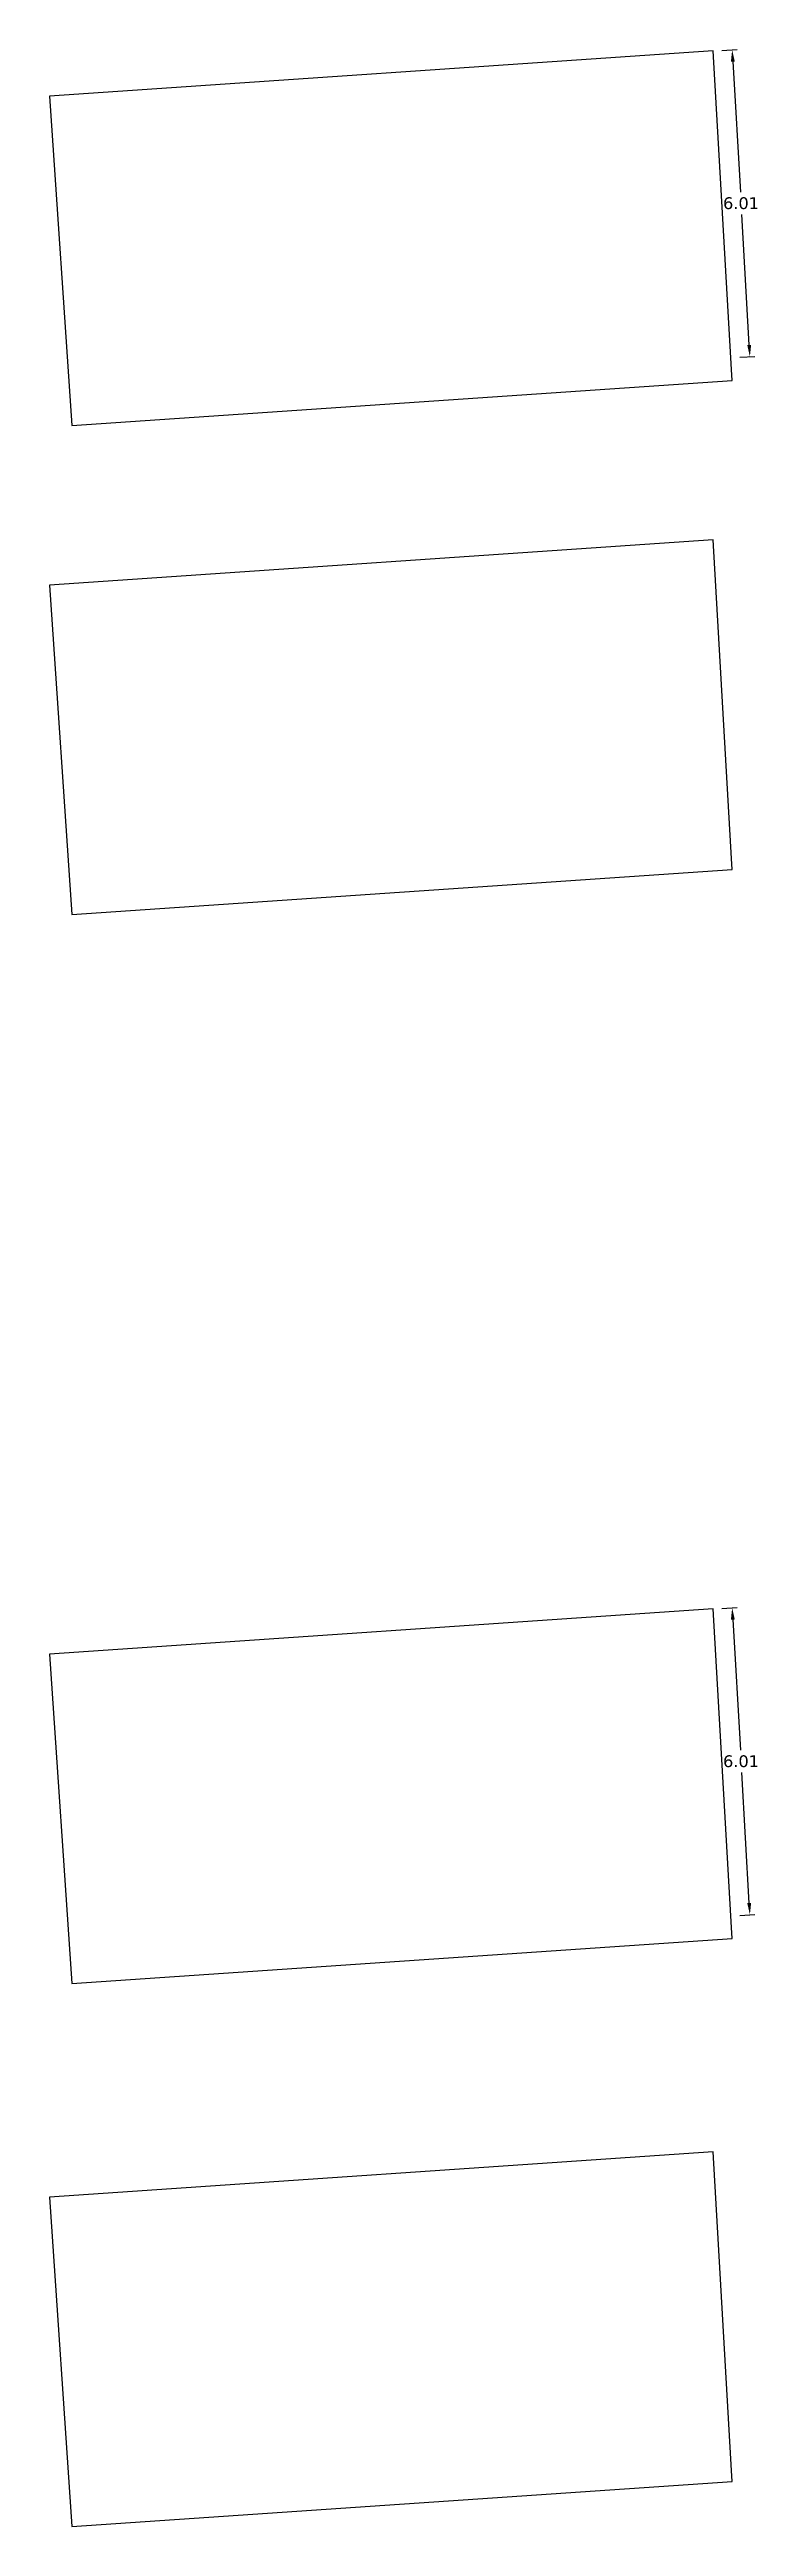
# Model space of a CAD drawing. Header units: metres. Extents: x 1610 to 5629, y 732 to 3974.
# Drawn here: x 5614.76 to 5628.61, y 3925.99 to 3974.38 of the extents above.
import ezdxf

# ---------------------------------------------------------------- set-up
doc = ezdxf.new("R2010")
doc.units = ezdxf.units.M
doc.header["$MEASUREMENT"] = 0
doc.header["$PDMODE"] = 2
doc.header["$PDSIZE"] = 50
doc.layers.get('Defpoints').update_dxf_attribs({"lineweight": 0})
for name, color, linetype in [('BLK_1_INTERNAL_VEHICULAR_ACCESS', 161, 'Continuous'), ('BLK_2_INTERNAL_VEHICULAR_ACCESS', 161, 'Continuous'), ('INTERNAL_VEHICULAR_ACCESS_DIST', 161, 'Continuous')]:
    doc.layers.add(name, color=color, linetype=linetype)
doc.layers.add('INTERNAL_VEHICULAR_ACCESS', color=161, linetype='Continuous', lineweight=0)
doc.styles.get("Standard").update_dxf_attribs({"font": 'verdana.ttf', "height": 0.23})
doc.dimstyles.new('Priya', dxfattribs={"dimtxt": 0.23, "dimasz": 0.23, "dimexe": 0.1, "dimexo": 0.15, "dimgap": 0.1, "dimtad": 1, "dimtih": 1, "dimtoh": 1, "dimzin": 1, "dimdsep": 46, "dimtxsty": 'Standard', "dimcen": 0.09, "dimclrd": 1, "dimclre": 252, "dimclrt": 4, "dimadec": 0, "dimazin": 1, "dimtfac": 1, "dimtofl": 0, "dimtmove": 2, "dimatfit": 3, "dimfxl": 0, "dimtolj": 1, "dimtzin": 0, "dimarcsym": 0})

# ---------------------------------------------------------------- blocks, each defined once
blk = doc.blocks.new('*D147')
at = {"layer": 'Defpoints', "color": 0, "ltscale": 2}
for p in [(5627.741, 3974.356), (5628.113, 3974.378), (5628.088, 3968.36)]:
    blk.add_point(p, dxfattribs=at)
at = {"layer": 'INTERNAL_VEHICULAR_ACCESS', "color": 252, "lineweight": -2, "ltscale": 2}
for p, q in [((5627.913, 3974.366), (5628.213, 3974.383)), ((5628.26, 3968.37), (5628.559, 3968.387))]:
    blk.add_line(p, q, dxfattribs=at)
at = {"layer": 'INTERNAL_VEHICULAR_ACCESS', "color": 171, "lineweight": -2, "ltscale": 2}
for p, q in [((5628.126, 3974.148), (5628.273, 3971.599)), ((5628.446, 3968.611), (5628.299, 3971.16))]:
    blk.add_line(p, q, dxfattribs=at)
at = {"layer": 'INTERNAL_VEHICULAR_ACCESS', "color": 171, "ltscale": 2}
for points in [[(5628.164, 3974.15), (5628.088, 3974.146), (5628.113, 3974.378)], [(5628.484, 3968.613), (5628.408, 3968.609), (5628.459, 3968.382)]]:
    blk.add_solid(points, dxfattribs=at)
at = {"layer": 'INTERNAL_VEHICULAR_ACCESS', "color": 161, "lineweight": 25, "ltscale": 2, "insert": (5628.286, 3971.38), "char_height": 0.23, "attachment_point": 5}
blk.add_mtext('\\A1;6.01', dxfattribs=at)
blk = doc.blocks.new('*D148')
at = {"layer": 'Defpoints', "color": 0, "ltscale": 2}
for p in [(5627.741, 3943.916), (5628.088, 3937.919), (5628.459, 3937.941)]:
    blk.add_point(p, dxfattribs=at)
at = {"layer": 'INTERNAL_VEHICULAR_ACCESS', "color": 252, "lineweight": -2, "ltscale": 2}
for p, q in [((5627.913, 3943.926), (5628.213, 3943.943)), ((5628.26, 3937.929), (5628.559, 3937.947))]:
    blk.add_line(p, q, dxfattribs=at)
at = {"layer": 'INTERNAL_VEHICULAR_ACCESS', "color": 171, "lineweight": -2, "ltscale": 2}
for p, q in [((5628.126, 3943.707), (5628.273, 3941.159)), ((5628.446, 3938.17), (5628.299, 3940.719))]:
    blk.add_line(p, q, dxfattribs=at)
at = {"layer": 'INTERNAL_VEHICULAR_ACCESS', "color": 171, "ltscale": 2}
for points in [[(5628.164, 3943.71), (5628.088, 3943.705), (5628.113, 3943.937)], [(5628.484, 3938.173), (5628.408, 3938.168), (5628.459, 3937.941)]]:
    blk.add_solid(points, dxfattribs=at)
at = {"layer": 'INTERNAL_VEHICULAR_ACCESS', "color": 161, "lineweight": 25, "ltscale": 2, "insert": (5628.286, 3940.939), "char_height": 0.23, "attachment_point": 5}
blk.add_mtext('\\A1;6.01', dxfattribs=at)

msp = doc.modelspace()

# ---------------------------------------------------------------- linework, layer by layer
at = {"layer": 'BLK_1_INTERNAL_VEHICULAR_ACCESS', "color": 161, "lineweight": 25, "ltscale": 2}
msp.add_lwpolyline([(5627.741, 3933.306), (5614.764, 3932.424), (5615.201, 3925.989), (5628.114, 3926.866), (5628.101, 3927.08), (5628.088, 3927.31)], close=True, dxfattribs=at)
at = {"layer": 'BLK_2_INTERNAL_VEHICULAR_ACCESS', "color": 161, "lineweight": 25, "ltscale": 2}
msp.add_lwpolyline([(5627.741, 3964.802), (5614.764, 3963.921), (5615.201, 3957.485), (5628.114, 3958.362), (5628.101, 3958.576), (5628.088, 3958.806)], close=True, dxfattribs=at)
at = {"layer": 'INTERNAL_VEHICULAR_ACCESS', "color": 161, "lineweight": 25, "ltscale": 2}
msp.add_lwpolyline([(5627.741, 3943.916), (5614.764, 3943.034), (5615.201, 3936.599), (5628.114, 3937.476), (5628.101, 3937.69), (5628.088, 3937.919)], close=True, dxfattribs=at)
at = {"layer": 'INTERNAL_VEHICULAR_ACCESS_DIST', "color": 161, "lineweight": 25, "ltscale": 2}
msp.add_lwpolyline([(5627.741, 3974.356), (5614.764, 3973.475), (5615.201, 3967.04), (5628.114, 3967.917), (5628.101, 3968.13), (5628.088, 3968.36)], close=True, dxfattribs=at)

# ---------------------------------------------------------------- dimensions: what is measured, and where the dimension line sits
at = {"layer": 'INTERNAL_VEHICULAR_ACCESS', "color": 161, "lineweight": 25, "ltscale": 2}
for p1, p2, distance, picture, middle in [((5628.088, 3968.36), (5627.741, 3974.356), -0.372, '*D147', (5628.286, 3971.38)), ((5627.741, 3943.916), (5628.088, 3937.919), 0.372, '*D148', (5628.286, 3940.939))]:
    dim = msp.add_aligned_dim(p1=p1, p2=p2, distance=distance, dimstyle='Priya', override={"dimclrd": 171, "dimclrt": 161, "dimfxl": 0.2}, dxfattribs=at)
    dim.commit()
    dim.dimension.update_dxf_attribs({"geometry": picture, "text_midpoint": middle})

doc.saveas('drawing.dxf')
